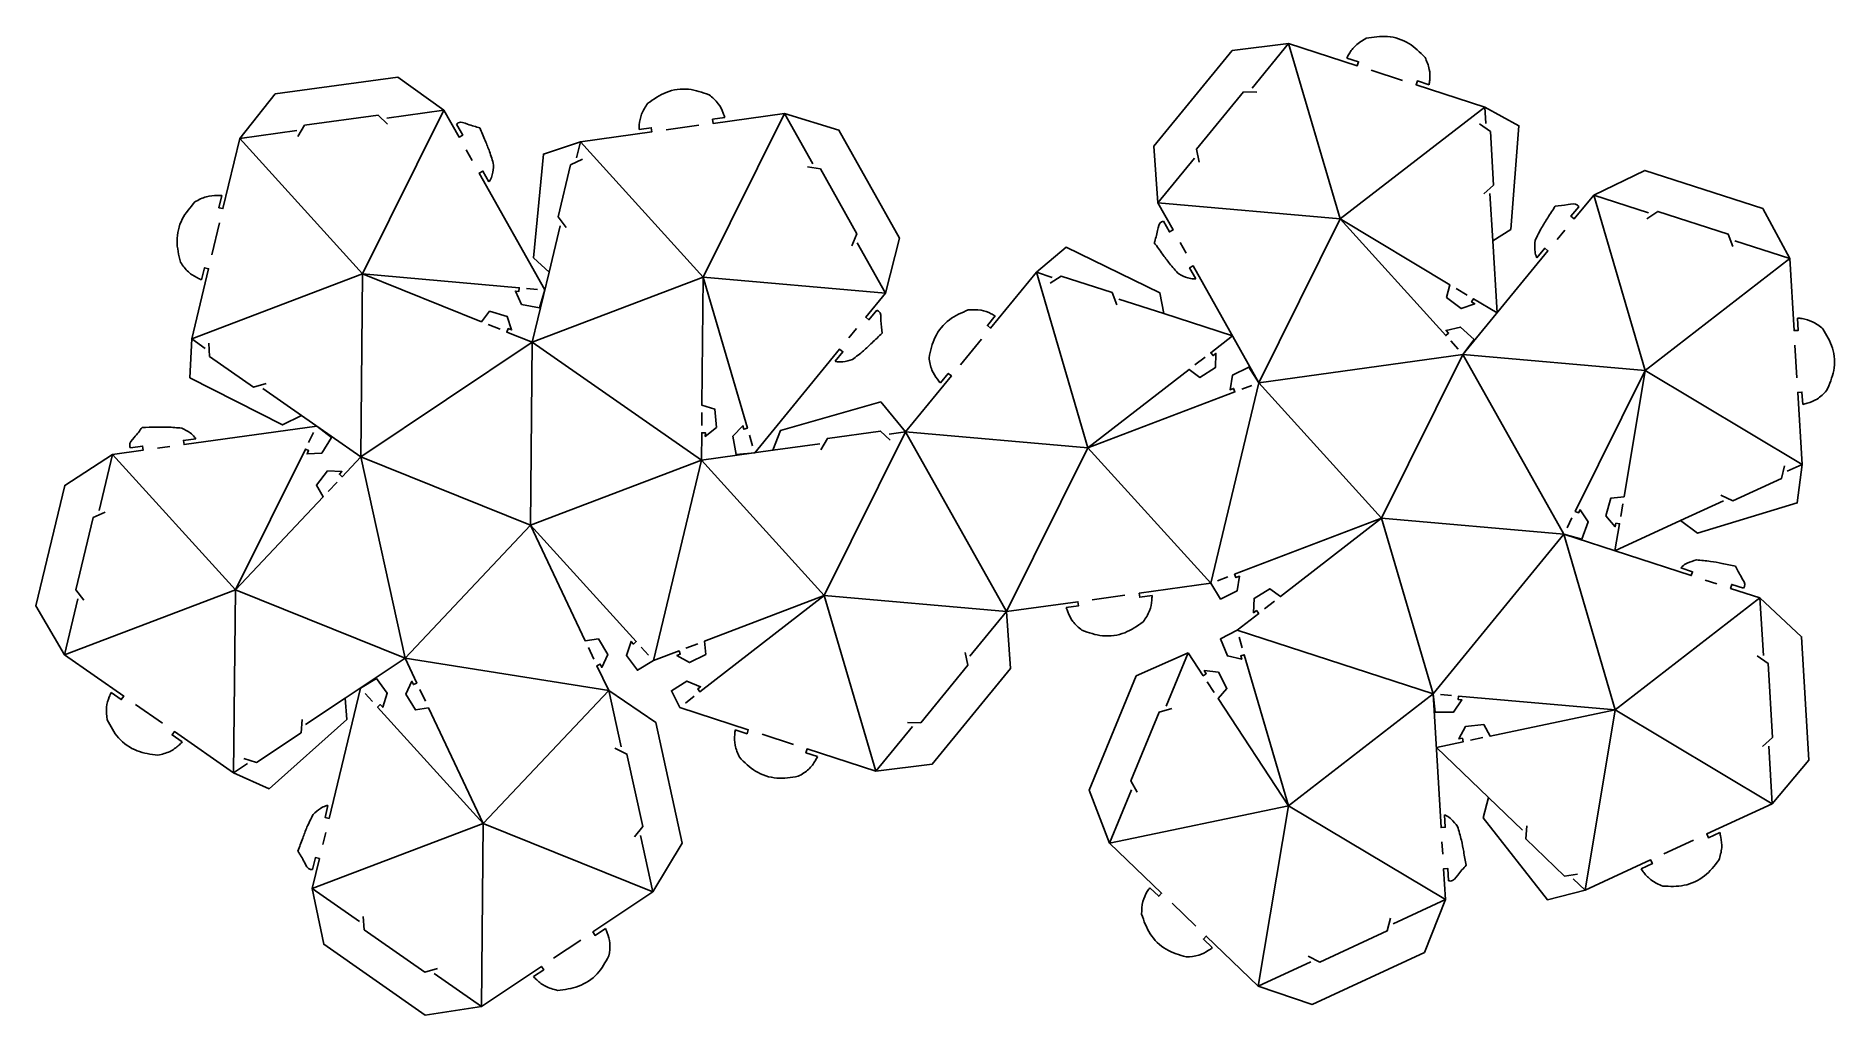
# Model space of a CAD drawing. Extents: x 19 to 265, y 187 to 321.
import ezdxf

# ---------------------------------------------------------------- set-up
doc = ezdxf.new("R2010")
doc.units = 0
doc.layers.get('0').update_dxf_attribs({"linetype": 'CONTINUOUS'})

msp = doc.modelspace()

# ---------------------------------------------------------------- linework, layer by layer
at = {"color": 5}
for points in [[(172.155496, 298.351964), (171.586361, 306.116565), (182.320509, 319.212929), (190.045738, 320.179238)], [(198.005466, 318.192861), (199.616294, 317.670777), (199.442268, 317.133834), (190.045766, 320.179329)], [(74.423386, 311.057883), (68.095673, 315.593629), (51.322997, 313.266824), (46.468927, 307.179876)], [(177.819583, 303.926893), (177.443827, 305.694496), (183.884316, 313.552315), (185.691289, 313.530895)], [(216.892911, 311.477914), (207.49641, 314.523409), (207.67044, 315.060352), (209.281268, 314.538267)], [(66.712476, 309.133407), (65.4004, 310.37601), (55.336793, 308.979927), (54.412515, 307.427084)], [(76.157751, 309.118332), (76.985921, 307.641342), (76.493593, 307.365285), (74.423168, 311.057759)], [(121.044442, 310.606458), (111.260374, 309.249154), (111.182813, 309.808244), (112.860082, 310.040924)], [(121.044245, 310.606346), (128.481932, 308.305591), (136.763619, 293.535721), (134.847056, 285.989896)], [(216.892942, 311.477916), (221.56895, 308.930391), (220.439581, 294.726551), (217.988391, 293.166287), (218.578247, 283.30618)], [(101.119198, 308.41216), (102.796467, 308.64484), (102.874027, 308.085751), (93.089959, 306.728447)], [(216.182615, 309.173617), (217.658611, 308.131013), (218.096792, 300.806362), (216.755619, 299.595227)], [(44.011802, 299.352409), (43.616987, 297.705744), (44.165876, 297.574139), (46.46895, 307.179689)], [(93.089984, 306.728264), (88.040865, 305.036658), (86.67187, 290.853854), (88.812855, 288.889417), (86.509784, 279.283884)], [(93.386902, 304.335307), (91.751475, 303.566542), (90.040621, 296.431003), (91.149633, 295.004218)], [(124.170539, 303.299656), (125.953472, 303.005139), (130.922485, 294.143217), (130.243775, 292.468418)], [(88.226, 286.441271), (79.254158, 302.441988), (79.746489, 302.718045), (80.574659, 301.241055)], [(258.649984, 290.739473), (254.93382, 297.580721), (238.825515, 302.801575), (231.802807, 299.440896)], [(172.905375, 295.86045), (173.733536, 294.383458), (174.225867, 294.659512), (172.155465, 298.35199)], [(229.756135, 297.834243), (228.682719, 296.524603), (229.119263, 296.166797), (231.802807, 299.440897)], [(213.912537, 277.613548), (215.430506, 279.666311), (213.56318, 281.352471), (211.592377, 280.916886), (211.928755, 280.546016), (211.557887, 280.209637), (197.093603, 296.157044)], [(197.093747, 296.157175), (212.132901, 287.161488), (211.663023, 285.400553), (213.682964, 283.90061), (215.528248, 284.547131), (215.098559, 284.80415), (215.355579, 285.233841), (218.578255, 283.306193)], [(250.871733, 292.370456), (250.232915, 294.060872), (240.567932, 297.193384), (239.058975, 296.199082)], [(155.511204, 288.85673), (159.588144, 292.282131), (172.402616, 286.052125), (172.961845, 283.200812), (182.358343, 280.155318)], [(213.912518, 277.613563), (225.541208, 291.80133), (225.104661, 292.159136), (224.031243, 290.849496)], [(258.650009, 290.739475), (259.239868, 280.879359), (259.803302, 280.913065), (259.702184, 282.603371)], [(39.888739, 279.735261), (42.191813, 289.340811), (41.642925, 289.472415), (41.248113, 287.82575)], [(88.225994, 286.441241), (87.507747, 283.991309), (85.035867, 284.460174), (84.191975, 286.293647), (84.69074, 286.24975), (84.734634, 286.748516), (63.287715, 288.636062)], [(63.287715, 288.636059), (79.543224, 282.089519), (80.66232, 283.528026), (83.07806, 282.825028), (83.678034, 280.964088), (83.213592, 281.151132), (83.026546, 280.686689), (86.509871, 279.283859)], [(109.908845, 288.184684), (109.739159, 270.661295), (111.486651, 270.143658), (111.712745, 267.637894), (110.198617, 266.400767), (110.203471, 266.901435), (109.702803, 266.906289), (109.666442, 263.151277)], [(116.956809, 264.162606), (114.41364, 263.938242), (113.949057, 266.410932), (115.348681, 267.865178), (115.489643, 267.384737), (115.970084, 267.525696), (109.908772, 288.184684)], [(149.886458, 282.884516), (148.813043, 281.574881), (149.249587, 281.217076), (155.51117, 288.856617)], [(157.397933, 287.355202), (158.90689, 288.349503), (165.887146, 286.087136), (166.525962, 284.396723)], [(185.958147, 273.735468), (176.986404, 289.736208), (176.494073, 289.460154), (177.322234, 287.983163)], [(133.673593, 283.667566), (132.600184, 282.357937), (132.163642, 282.71574), (134.847161, 285.989811)], [(39.88884, 279.735236), (39.623269, 274.416931), (52.330807, 267.971565), (54.94057, 269.249019), (63.045346, 263.602596)], [(42.225341, 279.139319), (42.344969, 277.336189), (48.365661, 273.141702), (50.098554, 273.654222)], [(116.957032, 264.162674), (128.585615, 278.350313), (129.022159, 277.99251), (127.948749, 276.682882)], [(162.559176, 264.834603), (176.418596, 275.559098), (177.887029, 274.47957), (180.020152, 275.813649), (180.090868, 277.767634), (179.694885, 277.46122), (179.388471, 277.857204), (182.358346, 280.15531)], [(185.958076, 273.735427), (184.600001, 275.897291), (182.349126, 274.773202), (182.036243, 272.779244), (182.504221, 272.957264), (182.682238, 272.489287), (162.559244, 264.834425)], [(137.620939, 267.029357), (143.882519, 274.668898), (143.445975, 275.026703), (142.37256, 273.717067)], [(227.715149, 252.997212), (230.180021, 252.332093), (231.069357, 254.685612), (229.945263, 256.361961), (229.722553, 255.91353), (229.274122, 256.13624), (238.850658, 275.418839)], [(238.850819, 275.41876), (235.95713, 258.135087), (234.146084, 257.930637), (233.485792, 255.50288), (234.760556, 254.020302), (234.843233, 254.51412), (235.337051, 254.431443), (234.716975, 250.727798)], [(137.620897, 267.029394), (134.204967, 271.114308), (120.499192, 267.218492), (119.450488, 264.508687), (109.666422, 263.151384)], [(260.410012, 270.771231), (260.308894, 272.461537), (259.745457, 272.427831), (260.335316, 262.567715)], [(57.00627, 267.809973), (38.835861, 265.289266), (38.758303, 265.848356), (40.43557, 266.081037)], [(57.006129, 267.810041), (59.025581, 266.248059), (57.687814, 264.117253), (55.67288, 263.999874), (55.89559, 264.448305), (55.447159, 264.671015), (45.870625, 245.388425)], [(135.500878, 265.880518), (134.188798, 267.123123), (126.920636, 266.114839), (125.996356, 264.561996)], [(22.471643, 236.487616), (18.573271, 243.226696), (22.521371, 259.693239), (29.051809, 263.931853)], [(31.490138, 264.840075), (33.167407, 265.072756), (33.244968, 264.513665), (29.051798, 263.931963)], [(45.870803, 245.388258), (57.893006, 258.13833), (56.961492, 259.704839), (58.496807, 261.698024), (60.448399, 261.578269), (60.104906, 261.21398), (60.469196, 260.87049), (63.045382, 263.602646)], [(260.335276, 262.567802), (259.667829, 257.284856), (246.029813, 253.158155), (243.683293, 254.871814), (234.716842, 250.727821)], [(257.930602, 262.389158), (257.497862, 260.634637), (250.837071, 257.556241), (249.220335, 258.363563)], [(25.137417, 243.974599), (24.028412, 245.401376), (26.397272, 255.281302), (28.032691, 256.050064)], [(103.086304, 235.707003), (100.895585, 234.395996), (99.399144, 236.418528), (100.024432, 238.33758), (100.360807, 237.966711), (100.731678, 238.303086), (86.267536, 254.250448)], [(86.267716, 254.250533), (93.757112, 238.407311), (95.555415, 238.703588), (96.851662, 236.547261), (96.028629, 234.773655), (95.814645, 235.226317), (95.361983, 235.012336), (96.966851, 231.617358)], [(179.377964, 246.291178), (180.736023, 244.129302), (182.986906, 245.25337), (183.299806, 247.247327), (182.831827, 247.069309), (182.653813, 247.537287), (202.776876, 255.191975)], [(202.776867, 255.192001), (188.917467, 244.467483), (187.449031, 245.547008), (185.315908, 244.212924), (185.245197, 242.258939), (185.64118, 242.565353), (185.947595, 242.16937), (182.977722, 239.87126)], [(227.715185, 252.997325), (245.165826, 247.341408), (245.339853, 247.87835), (243.729025, 248.400436)], [(171.348753, 244.607256), (169.671484, 244.374561), (169.59392, 244.933652), (179.377986, 246.291031)], [(126.485235, 244.607818), (110.105997, 238.37726), (110.261075, 236.561318), (108.010192, 235.43725), (106.306199, 236.396145), (106.774178, 236.574162), (106.59616, 237.04214), (103.086326, 235.70702)], [(106.685961, 229.287009), (105.549864, 231.573354), (107.682998, 232.907446), (109.547426, 232.134329), (109.151443, 231.827912), (109.457857, 231.431926), (126.485227, 244.607846)], [(252.320109, 245.615983), (250.70928, 246.138069), (250.535254, 245.601124), (254.562325, 244.295914)], [(254.56235, 244.295914), (260.252046, 238.981772), (261.263232, 222.078715), (256.247657, 216.124154)], [(151.423616, 242.412719), (151.992745, 234.648167), (141.258668, 221.551885), (133.533487, 220.585582)], [(151.423508, 242.412806), (161.207577, 243.770185), (161.28514, 243.211095), (159.607871, 242.978402)], [(182.9777, 239.871288), (180.716436, 238.686034), (181.661469, 236.354291), (183.624948, 235.886767), (183.483987, 236.367211), (183.96443, 236.508173), (190.025785, 215.849046)], [(28.864464, 231.345978), (30.253861, 230.378015), (30.576517, 230.841148), (22.471699, 236.487602)], [(145.759565, 236.837825), (146.135316, 235.070234), (139.694872, 227.212464), (137.887908, 227.233885)], [(165.52687, 210.696958), (162.724389, 217.960438), (169.186135, 233.61222), (176.29645, 236.78326)], [(190.025709, 215.849024), (180.415224, 230.502989), (181.606035, 231.88272), (180.442449, 234.113438), (178.499934, 234.336394), (178.774519, 233.917709), (178.355834, 233.643123), (176.296444, 236.783258)], [(45.628238, 220.354761), (50.483685, 218.16856), (61.118259, 227.651684), (60.880173, 230.547552), (69.092755, 236.035976)], [(79.792048, 213.402877), (72.302542, 229.246048), (70.504239, 228.949759), (69.207978, 231.106075), (70.031, 232.879687), (70.244987, 232.427025), (70.697649, 232.641012), (69.092755, 236.035976)], [(254.189083, 236.357263), (255.665083, 235.314658), (256.271793, 225.172824), (254.930619, 223.961688)], [(62.97328, 231.946564), (58.696135, 214.107656), (58.147246, 214.239259), (58.542058, 215.885927)], [(62.973111, 231.946409), (65.163844, 233.257433), (66.660305, 231.234893), (66.035016, 229.315824), (65.698635, 229.686695), (65.327767, 229.350315), (79.792071, 213.402885)], [(96.966913, 231.617372), (103.414045, 227.253025), (107.042433, 210.713014), (103.014224, 204.050687)], [(114.297782, 226.226543), (115.908627, 225.704463), (116.082654, 226.241411), (106.686059, 229.286882)], [(169.32494, 217.678035), (168.451409, 219.259967), (172.328456, 228.651036), (174.063556, 229.156007)], [(209.824876, 231.169987), (210.10416, 228.632262), (212.619937, 228.662164), (213.771107, 230.32005), (213.272342, 230.363947), (213.316239, 230.862712), (234.763177, 228.975165)], [(209.824901, 231.16999), (210.92035, 212.858346), (211.483787, 212.892051), (211.382666, 214.582357)], [(47.034964, 222.313194), (48.757606, 221.767218), (54.858381, 225.844333), (55.0129, 227.644806)], [(234.763158, 228.974948), (217.614125, 225.368269), (216.763484, 226.980125), (214.262101, 226.709872), (213.346312, 224.982333), (213.836284, 225.085381), (213.939332, 224.595409), (210.264539, 223.822549)], [(45.62832, 220.354879), (37.523502, 226.001333), (37.200848, 225.538201), (38.590245, 224.570235)], [(97.83316, 223.71728), (99.453387, 222.91698), (101.630418, 212.992971), (100.493977, 211.587939)], [(133.53347, 220.585537), (124.136875, 223.631008), (123.962849, 223.09406), (125.573694, 222.571977)], [(230.629452, 204.284028), (225.466749, 202.979512), (216.651981, 214.174452), (217.392225, 216.98424), (210.264485, 223.822814)], [(256.247756, 216.123939), (247.281344, 211.979963), (247.518143, 211.467597), (249.055241, 212.177993)], [(229.586417, 206.458079), (227.794879, 206.221382), (222.49999, 211.301467), (222.662329, 213.101266)], [(171.042101, 204.623341), (172.263999, 203.451013), (172.654773, 203.858313), (165.527036, 210.696888)], [(56.436387, 207.103696), (56.831202, 208.750364), (57.38009, 208.618761), (56.393057, 204.50209)], [(211.921965, 205.567394), (211.820847, 207.257699), (211.257413, 207.223994), (211.510208, 202.998229)], [(238.295547, 207.20522), (239.832645, 207.915619), (239.595846, 208.427985), (230.629435, 204.284008)], [(79.54969, 188.36941), (71.853182, 187.196201), (57.959269, 196.875794), (56.39317, 204.502062)], [(103.014232, 204.050676), (94.801659, 198.562255), (95.115281, 198.092964), (96.523152, 199.033837)], [(211.510307, 202.998015), (208.636229, 195.762548), (193.265236, 188.658589), (185.891986, 191.158084)], [(73.549843, 193.581247), (71.816951, 193.068729), (63.480603, 198.876484), (63.360975, 200.679616)], [(203.981979, 200.451383), (203.549242, 198.696869), (194.326645, 194.434495), (192.709916, 195.241814)], [(185.892003, 191.158101), (178.764263, 197.996676), (178.37349, 197.589378), (179.595388, 196.41705)], [(86.668062, 192.447733), (88.075934, 193.388605), (87.762309, 193.857895), (79.549732, 188.369475)]]:
    msp.add_lwpolyline(points, dxfattribs=at)
at = {"color": 1}
for points in [[(190.045738, 320.179238), (185.036471, 314.067601)], [(190.045659, 320.179238), (197.093877, 296.157047), (216.892894, 311.478045)], [(205.617109, 315.132508), (201.321566, 316.524735)], [(63.287806, 288.636107), (74.423448, 311.057816)], [(74.423386, 311.057883), (66.596136, 309.972041)], [(109.908659, 288.184552), (121.044301, 310.606543)], [(121.044245, 310.606346), (124.909032, 303.71374)], [(216.892942, 311.477916), (217.027766, 309.224177)], [(46.468927, 307.179876), (54.296175, 308.265718)], [(109.30356, 308.977693), (104.83084, 308.357211)], [(46.469054, 307.1798), (63.287806, 288.636107)], [(78.287959, 304.165142), (77.459789, 305.642131)], [(93.089984, 306.728264), (92.563569, 304.532714)], [(93.089908, 306.728245), (109.908659, 288.184552)], [(172.155496, 298.351964), (177.164763, 304.463601)], [(172.155592, 298.351889), (197.093877, 296.157047)], [(217.988391, 293.166287), (217.60077, 299.645786)], [(231.802694, 299.440985), (238.850912, 275.418794)], [(231.802807, 299.440896), (239.320016, 297.004498)], [(42.652428, 291.261921), (43.705261, 295.653029)], [(185.957952, 273.735338), (197.093877, 296.157047)], [(88.812855, 288.889417), (90.3263, 295.201624)], [(226.793527, 293.329243), (227.866945, 294.638883)], [(258.649984, 290.739473), (251.132775, 293.175871)], [(134.847056, 285.989896), (130.982268, 292.882503)], [(176.020216, 291.459364), (175.192055, 292.936355)], [(238.850912, 275.418794), (258.64993, 290.739509)], [(39.888761, 279.7351), (63.287806, 288.636107)], [(63.045377, 263.602714), (63.287806, 288.636107)], [(86.509897, 279.283827), (109.908659, 288.184552)], [(109.908659, 288.184552), (134.846943, 285.989992)], [(155.511204, 288.85673), (157.658977, 288.160617)], [(155.511254, 288.856523), (162.55919, 264.834614), (179.377941, 246.291203)], [(87.228463, 286.529033), (85.732166, 286.660723)], [(212.992281, 286.647449), (214.496198, 285.74788)], [(172.961845, 283.200812), (166.787003, 285.202137)], [(80.472111, 281.715431), (82.097663, 281.060777)], [(129.837925, 279.878212), (130.911332, 281.18784)], [(39.88884, 279.735236), (41.741361, 278.444624)], [(63.045377, 263.602714), (86.509897, 279.283827)], [(86.267468, 254.250434), (86.509897, 279.283827)], [(86.509897, 279.283827), (109.666512, 263.151158)], [(145.134835, 276.196806), (147.997271, 279.689168)], [(213.239779, 278.355288), (212.230643, 279.467898)], [(259.357836, 278.907336), (259.627486, 274.399854)], [(177.210562, 276.171926), (178.596504, 277.244376)], [(185.957952, 273.735338), (213.912628, 277.613636)], [(202.776986, 255.191927), (213.912628, 277.613636)], [(213.912628, 277.613636), (227.71527, 252.997085)], [(213.912628, 277.613636), (238.850912, 275.418794)], [(179.377941, 246.291203), (185.957952, 273.735338)], [(185.022123, 273.379387), (183.618192, 272.845327)], [(185.957952, 273.735338), (202.776986, 255.191927)], [(238.850912, 275.418794), (260.335361, 262.567805)], [(54.94057, 269.249019), (49.614574, 272.959527)], [(109.729462, 269.659959), (109.7125, 267.907619)], [(56.560709, 266.913178), (55.892579, 265.567881)], [(116.674889, 265.123488), (116.252004, 266.564814)], [(126.485263, 244.607747), (137.620906, 267.029456)], [(137.620897, 267.029394), (135.384537, 266.719153)], [(137.620906, 267.029456), (151.423548, 242.412905)], [(137.620906, 267.029456), (162.55919, 264.834614)], [(29.051809, 263.931853), (27.209363, 256.247467)], [(29.05171, 263.931785), (45.870743, 245.388374)], [(36.879047, 265.017807), (35.201781, 264.785126)], [(63.045377, 263.602714), (69.092834, 236.036094)], [(63.045377, 263.602714), (86.267468, 254.250434)], [(119.450488, 264.508687), (125.880018, 265.40063)], [(151.423548, 242.412905), (162.55919, 264.834614)], [(86.267468, 254.250434), (109.666512, 263.151158)], [(103.086219, 235.707023), (109.666512, 263.151158), (126.485263, 244.607747)], [(260.335276, 262.567802), (258.285801, 261.620605)], [(58.579992, 258.866907), (59.78221, 260.141913)], [(235.791776, 257.147448), (235.502405, 255.419082)], [(243.683293, 254.871814), (249.575534, 257.59501)], [(69.092834, 236.036094), (86.267468, 254.250434)], [(202.776986, 255.191927), (209.824921, 231.170018)], [(202.776986, 255.191927), (227.71527, 252.997085)], [(228.160569, 253.894078), (228.828699, 255.239375)], [(209.824921, 231.170018), (227.71527, 252.997085)], [(227.71527, 252.997085), (234.763206, 228.974894)], [(180.313923, 246.647209), (181.717857, 247.181256)], [(247.045124, 246.732308), (248.655953, 246.210225)], [(22.471643, 236.487616), (24.31409, 244.172002)], [(22.471699, 236.48765), (45.870743, 245.388374)], [(45.628314, 220.354698), (45.870743, 245.388374), (69.092834, 236.036094)], [(126.485263, 244.607747), (133.533481, 220.585556)], [(126.485263, 244.607747), (151.423548, 242.412905)], [(163.16439, 244.04166), (167.637107, 244.662177)], [(188.125501, 243.854651), (186.739561, 242.782201)], [(234.763206, 228.974894), (254.562223, 244.295892)], [(254.56235, 244.295914), (255.034237, 236.40782)], [(151.423616, 242.412719), (146.41438, 236.30112)], [(182.977686, 239.871212), (209.824921, 231.170018)], [(183.259623, 238.910398), (183.682507, 237.469063)], [(94.185077, 237.501984), (94.934016, 235.917662)], [(102.413554, 236.448742), (101.404428, 237.561347)], [(109.170041, 238.021228), (107.532116, 237.398172)], [(176.29645, 236.78326), (173.280967, 229.479095)], [(69.092834, 236.036094), (96.966794, 231.617341)], [(71.874572, 230.151371), (71.125619, 231.735688)], [(79.549732, 188.369607), (79.792161, 213.403001), (96.966794, 231.617341)], [(96.966913, 231.617372), (98.660162, 223.898701)], [(179.866053, 231.340357), (178.905004, 232.805753)], [(35.902539, 227.130623), (32.19748, 229.711858)], [(60.880173, 230.547552), (55.483337, 226.940871)], [(63.645869, 231.204667), (64.655009, 230.092057)], [(107.477933, 229.899844), (108.665888, 230.819095)], [(190.025621, 215.849021), (209.824921, 231.170018)], [(210.822407, 231.082197), (212.318707, 230.950506)], [(133.533487, 220.585582), (138.542722, 226.69718)], [(230.629497, 204.284118), (234.763206, 228.974894)], [(234.763206, 228.974894), (256.247654, 216.124187)], [(122.257558, 224.240103), (117.961972, 225.632316)], [(216.634181, 225.162173), (214.919278, 224.801505)], [(256.247657, 216.124154), (255.77577, 224.012248)], [(45.628238, 220.354761), (47.5054, 221.609258)], [(165.52687, 210.696958), (168.542352, 218.001123)], [(217.392225, 216.98424), (222.076165, 212.490317)], [(165.527039, 210.696772), (190.025621, 215.849021)], [(185.891912, 191.157963), (190.025621, 215.849021)], [(190.025621, 215.849021), (211.51007, 202.998314)], [(56.393117, 204.501994), (79.792161, 213.403001)], [(58.23552, 212.186541), (57.840705, 210.539873)], [(79.792161, 213.403001), (103.014252, 204.050721)], [(103.014224, 204.050687), (101.320978, 211.769357)], [(211.038321, 210.886324), (211.139442, 209.196016)], [(245.488062, 211.151167), (241.389129, 209.256778)], [(56.39317, 204.502062), (62.876994, 199.98492)], [(230.629452, 204.284028), (229.000253, 205.84713)], [(177.338716, 199.364392), (174.080322, 202.490599)], [(211.510307, 202.998015), (204.337178, 199.682835)], [(93.159143, 197.464571), (89.404822, 194.955579)], [(79.54969, 188.36941), (73.065863, 192.886551)], [(185.891986, 191.158084), (193.065115, 194.473264)]]:
    msp.add_lwpolyline(points, dxfattribs=at)
at = {"color": 5}
for points, knots in [([(200.660466, 320.892434), (200.151978, 320.597972), (199.215356, 320.055581), (198.441435, 318.996613), (198.106961, 318.379977), (198.005466, 318.192861)], [0, 0, 0, 0, 1.743676, 3.211813, 3.851389, 3.851389, 3.851389, 3.851389]), ([(208.714608, 318.28201), (208.021573, 318.978951), (206.600052, 320.408484), (203.620384, 321.374223), (201.630564, 321.050338), (200.660466, 320.892434)], [0, 0, 0, 0, 2.923519, 5.996585, 8.920103, 8.920103, 8.920103, 8.920103]), ([(209.281268, 314.538267), (209.308831, 314.749345), (209.399665, 315.444947), (209.394072, 316.756562), (208.95369, 317.745254), (208.714608, 318.28201)], [0, 0, 0, 0, 0.639577, 2.107713, 3.851388, 3.851388, 3.851388, 3.851388]), ([(110.717451, 313.162782), (109.789846, 313.487716), (107.887184, 314.154205), (104.784616, 313.723799), (103.135231, 312.564548), (102.331105, 311.999378)], [0, 0, 0, 0, 2.923533, 5.996617, 8.920151, 8.920151, 8.920151, 8.920151]), ([(112.860082, 310.040924), (112.792833, 310.242893), (112.571213, 310.908478), (111.994168, 312.086358), (111.166687, 312.784023), (110.717451, 313.162782)], [0, 0, 0, 0, 0.63958, 2.107724, 3.851409, 3.851409, 3.851409, 3.851409]), ([(102.331105, 311.999378), (102.001938, 311.512635), (101.395619, 310.616065), (101.160999, 309.325586), (101.128929, 308.624808), (101.119198, 308.41216)], [0, 0, 0, 0, 1.743684, 3.211828, 3.851408, 3.851408, 3.851408, 3.851408]), ([(79.339434, 308.637432), (78.800997, 308.778135), (77.869073, 309.021664), (76.619926, 309.560062), (76.22908, 309.186505), (76.157751, 309.118332)], [0, 0, 0, 0, 1.75934, 3.045058, 3.332078, 3.332078, 3.332078, 3.332078]), ([(81.223477, 303.546214), (81.045707, 304.166933), (80.721566, 305.298742), (80.036034, 306.977095), (79.585004, 308.05212), (79.339434, 308.637432)], [0, 0, 0, 0, 1.935349, 3.528889, 5.43351, 5.43351, 5.43351, 5.43351]), ([(80.574659, 301.241055), (80.628994, 301.317285), (80.838922, 301.611802), (81.123787, 302.385071), (81.185111, 303.099345), (81.223477, 303.546214)], [0, 0, 0, 0, 0.280474, 1.083629, 2.425807, 2.425807, 2.425807, 2.425807]), ([(38.349592, 290.262041), (38.116477, 291.216869), (37.638322, 293.175367), (38.368637, 296.221326), (39.682909, 297.750063), (40.323657, 298.495369)], [0, 0, 0, 0, 2.92354, 5.99663, 8.920171, 8.920171, 8.920171, 8.920171]), ([(40.323657, 298.495369), (40.840127, 298.775604), (41.791452, 299.29179), (43.098642, 299.399704), (43.799216, 299.36342), (44.011802, 299.352409)], [0, 0, 0, 0, 1.743689, 3.211836, 3.851418, 3.851418, 3.851418, 3.851418]), ([(226.539354, 297.916455), (227.094092, 297.960951), (228.054229, 298.037964), (229.378218, 298.34991), (229.69781, 297.913826), (229.756135, 297.834243)], [0, 0, 0, 0, 1.759346, 3.045068, 3.332089, 3.332089, 3.332089, 3.332089]), ([(171.656076, 292.895052), (171.816884, 293.427829), (172.09521, 294.349957), (172.287424, 295.696541), (172.810005, 295.835153), (172.905375, 295.86045)], [0, 0, 0, 0, 1.759337, 3.045053, 3.332072, 3.332072, 3.332072, 3.332072]), ([(223.79502, 293.232553), (224.078474, 293.812682), (224.59532, 294.870482), (225.563462, 296.403304), (226.195327, 297.38303), (226.539354, 297.916455)], [0, 0, 0, 0, 1.935356, 3.528901, 5.433528, 5.433528, 5.433528, 5.433528]), ([(224.031243, 290.849496), (223.991057, 290.934044), (223.835796, 291.260701), (223.69037, 292.071842), (223.754745, 292.78585), (223.79502, 293.232553)], [0, 0, 0, 0, 0.280475, 1.083633, 2.425816, 2.425816, 2.425816, 2.425816]), ([(175.017083, 288.631993), (174.580223, 289.107435), (173.783658, 289.974351), (172.709295, 291.434678), (172.027363, 292.380232), (171.656076, 292.895052)], [0, 0, 0, 0, 1.935347, 3.528885, 5.433503, 5.433503, 5.433503, 5.433503]), ([(41.248113, 287.82575), (41.053647, 287.912336), (40.412789, 288.197681), (39.296656, 288.886622), (38.682833, 289.778075), (38.349592, 290.262041)], [0, 0, 0, 0, 0.639582, 2.107729, 3.851419, 3.851419, 3.851419, 3.851419]), ([(177.322234, 287.983163), (177.228855, 287.976567), (176.868078, 287.951082), (176.059749, 288.111384), (175.418356, 288.431635), (175.017083, 288.631993)], [0, 0, 0, 0, 0.280474, 1.083628, 2.425803, 2.425803, 2.425803, 2.425803]), ([(134.385725, 280.529555), (134.320448, 281.082227), (134.207466, 282.03879), (134.253412, 283.398241), (133.763078, 283.626), (133.673593, 283.667566)], [0, 0, 0, 0, 1.759329, 3.04504, 3.332057, 3.332057, 3.332057, 3.332057]), ([(140.826704, 277.17353), (141.033335, 278.134434), (141.457167, 280.105393), (143.442739, 282.527923), (145.292135, 283.330451), (146.193772, 283.721708)], [0, 0, 0, 0, 2.923529, 5.996607, 8.920136, 8.920136, 8.920136, 8.920136]), ([(146.193772, 283.721708), (146.78075, 283.748652), (147.861951, 283.79828), (149.08534, 283.325313), (149.699956, 282.987135), (149.886458, 282.884516)], [0, 0, 0, 0, 1.743681, 3.211823, 3.851403, 3.851403, 3.851403, 3.851403]), ([(259.702184, 282.603371), (259.913425, 282.577079), (260.609563, 282.490436), (261.877801, 282.155855), (262.724334, 281.481439), (263.183912, 281.115302)], [0, 0, 0, 0, 0.639578, 2.107718, 3.851397, 3.851397, 3.851397, 3.851397]), ([(263.183912, 281.115302), (263.684624, 280.269538), (264.711662, 278.534745), (264.898708, 275.408062), (264.085815, 273.5632), (263.689505, 272.663774)], [0, 0, 0, 0, 2.923527, 5.996603, 8.92013, 8.92013, 8.92013, 8.92013]), ([(130.331786, 276.919103), (130.844973, 277.310929), (131.78071, 278.025381), (133.093623, 279.275599), (133.930225, 280.087503), (134.385725, 280.529555)], [0, 0, 0, 0, 1.935339, 3.52887, 5.433479, 5.433479, 5.433479, 5.433479]), ([(127.948749, 276.682882), (128.039541, 276.660077), (128.390319, 276.571969), (129.214218, 276.588618), (129.901687, 276.791915), (130.331786, 276.919103)], [0, 0, 0, 0, 0.280472, 1.083623, 2.425794, 2.425794, 2.425794, 2.425794]), ([(142.37256, 273.717067), (142.235323, 273.879794), (141.783063, 274.416056), (141.079122, 275.522783), (140.915522, 276.592686), (140.826704, 277.17353)], [0, 0, 0, 0, 0.639579, 2.10772, 3.851401, 3.851401, 3.851401, 3.851401]), ([(263.689505, 272.663774), (263.276854, 272.245458), (262.516761, 271.474929), (261.297455, 270.991537), (260.616611, 270.822519), (260.410012, 270.771231)], [0, 0, 0, 0, 1.743681, 3.211821, 3.851399, 3.851399, 3.851399, 3.851399]), ([(33.09793, 267.627437), (32.770606, 267.177358), (32.204074, 266.398364), (31.247314, 265.431486), (31.452663, 264.931348), (31.490138, 264.840075)], [0, 0, 0, 0, 1.759341, 3.04506, 3.332079, 3.332079, 3.332079, 3.332079]), ([(38.525622, 267.525626), (37.882814, 267.586396), (36.710728, 267.697204), (34.897959, 267.670758), (33.732487, 267.642709), (33.09793, 267.627437)], [0, 0, 0, 0, 1.935353, 3.528895, 5.433518, 5.433518, 5.433518, 5.433518]), ([(40.43557, 266.081037), (40.384397, 266.159425), (40.186688, 266.46228), (39.5705, 267.009462), (38.927746, 267.326978), (38.525622, 267.525626)], [0, 0, 0, 0, 0.280474, 1.08363, 2.42581, 2.42581, 2.42581, 2.42581]), ([(243.729025, 248.400436), (243.793103, 248.468679), (244.040674, 248.732341), (244.742967, 249.163471), (245.431299, 249.363829), (245.861939, 249.489179)], [0, 0, 0, 0, 0.280473, 1.083625, 2.425799, 2.425799, 2.425799, 2.425799]), ([(245.861939, 249.489179), (246.505475, 249.43673), (247.678891, 249.341095), (249.459161, 248.998404), (250.601808, 248.767204), (251.223938, 248.641324)], [0, 0, 0, 0, 1.935342, 3.528876, 5.43349, 5.43349, 5.43349, 5.43349]), ([(251.223938, 248.641324), (251.467609, 248.140991), (251.889354, 247.275017), (252.662508, 246.155883), (252.372952, 245.699307), (252.320109, 245.615983)], [0, 0, 0, 0, 1.759331, 3.045044, 3.332063, 3.332063, 3.332063, 3.332063]), ([(170.136871, 241.020026), (170.466035, 241.506772), (171.072349, 242.403347), (171.306959, 243.693829), (171.339023, 244.394608), (171.348753, 244.607256)], [0, 0, 0, 0, 1.743687, 3.211831, 3.851412, 3.851412, 3.851412, 3.851412]), ([(159.607871, 242.978402), (159.675122, 242.776434), (159.896747, 242.11085), (160.473801, 240.932973), (161.301289, 240.235314), (161.750527, 239.856559)], [0, 0, 0, 0, 0.639581, 2.107726, 3.851412, 3.851412, 3.851412, 3.851412]), ([(161.750527, 239.856559), (162.678136, 239.531631), (164.580805, 238.865155), (167.683372, 239.295585), (169.332749, 240.454849), (170.136871, 241.020026)], [0, 0, 0, 0, 2.923536, 5.996622, 8.920158, 8.920158, 8.920158, 8.920158]), ([(28.317935, 227.599222), (28.245276, 228.18231), (28.11144, 229.256345), (28.487515, 230.512909), (28.776709, 231.152037), (28.864464, 231.345978)], [0, 0, 0, 0, 1.743686, 3.211831, 3.851411, 3.851411, 3.851411, 3.851411]), ([(35.264923, 222.759404), (34.290824, 222.890434), (32.292798, 223.159196), (29.722727, 224.949709), (28.778348, 226.730858), (28.317935, 227.599222)], [0, 0, 0, 0, 2.923538, 5.996625, 8.920161, 8.920161, 8.920161, 8.920161]), ([(38.590245, 224.570235), (38.438722, 224.42072), (37.939379, 223.927997), (36.890947, 223.13985), (35.837068, 222.893271), (35.264923, 222.759404)], [0, 0, 0, 0, 0.639581, 2.107726, 3.851411, 3.851411, 3.851411, 3.851411]), ([(114.864464, 222.482773), (114.625378, 223.019532), (114.184986, 224.00823), (114.179388, 225.319856), (114.270219, 226.015464), (114.297782, 226.226543)], [0, 0, 0, 0, 1.74369, 3.211838, 3.851421, 3.851421, 3.851421, 3.851421]), ([(122.918688, 219.872369), (121.948583, 219.714459), (119.958748, 219.390562), (116.979049, 220.356292), (115.557509, 221.78583), (114.864464, 222.482773)], [0, 0, 0, 0, 2.923542, 5.996635, 8.920177, 8.920177, 8.920177, 8.920177]), ([(125.573694, 222.571977), (125.472199, 222.38486), (125.137725, 221.768217), (124.363804, 220.709238), (123.427178, 220.166836), (122.918688, 219.872369)], [0, 0, 0, 0, 0.639582, 2.107729, 3.851419, 3.851419, 3.851419, 3.851419]), ([(56.500576, 214.634074), (56.20964, 214.057659), (55.679151, 213.006631), (55.042897, 211.308974), (54.644119, 210.213484), (54.426999, 209.617029)], [0, 0, 0, 0, 1.93536, 3.52891, 5.433541, 5.433541, 5.433541, 5.433541]), ([(58.542058, 215.885927), (58.450409, 215.866854), (58.096318, 215.793163), (57.362149, 215.418867), (56.832155, 214.936104), (56.500576, 214.634074)], [0, 0, 0, 0, 0.280475, 1.083634, 2.425821, 2.425821, 2.425821, 2.425821]), ([(211.382666, 214.582357), (211.469575, 214.547568), (211.80535, 214.413162), (212.46285, 213.916384), (212.900368, 213.348471), (213.174092, 212.993169)], [0, 0, 0, 0, 0.280474, 1.083629, 2.425807, 2.425807, 2.425807, 2.425807]), ([(213.174092, 212.993169), (213.359871, 212.374801), (213.698619, 211.247278), (214.028558, 209.464596), (214.229854, 208.316299), (214.339452, 207.691094)], [0, 0, 0, 0, 1.935347, 3.528886, 5.433505, 5.433505, 5.433505, 5.433505]), ([(249.055241, 212.177993), (249.107771, 211.971707), (249.280884, 211.291895), (249.431696, 209.988968), (249.112321, 208.954828), (248.938934, 208.393398)], [0, 0, 0, 0, 0.639576, 2.107711, 3.851385, 3.851385, 3.851385, 3.851385]), ([(54.426999, 209.617029), (54.726771, 209.148146), (55.245615, 208.336604), (55.797149, 207.093193), (56.337732, 207.102075), (56.436387, 207.103696)], [0, 0, 0, 0, 1.759349, 3.045075, 3.332096, 3.332096, 3.332096, 3.332096]), ([(214.339452, 207.691094), (213.962391, 207.281783), (213.309774, 206.573349), (212.549537, 205.445396), (212.018819, 205.548566), (211.921965, 205.567394)], [0, 0, 0, 0, 1.759337, 3.045054, 3.332074, 3.332074, 3.332074, 3.332074]), ([(241.253436, 204.84142), (240.713472, 205.073162), (239.71887, 205.500025), (238.824225, 206.459176), (238.418625, 207.031539), (238.295547, 207.20522)], [0, 0, 0, 0, 1.743673, 3.211806, 3.851382, 3.851382, 3.851382, 3.851382]), ([(248.938934, 208.393398), (248.333928, 207.618808), (247.092967, 206.030004), (244.24968, 204.715932), (242.23544, 204.800292), (241.253436, 204.84142)], [0, 0, 0, 0, 2.923517, 5.996581, 8.920097, 8.920097, 8.920097, 8.920097]), ([(169.919345, 201.007217), (169.938282, 201.59451), (169.973162, 202.676292), (170.540141, 203.859054), (170.925244, 204.445413), (171.042101, 204.623341)], [0, 0, 0, 0, 1.74369, 3.211837, 3.851419, 3.851419, 3.851419, 3.851419]), ([(176.028833, 195.145582), (175.086977, 195.426556), (173.155086, 196.002877), (170.894853, 198.171417), (170.239063, 200.077798), (169.919345, 201.007217)], [0, 0, 0, 0, 2.92354, 5.996629, 8.920169, 8.920169, 8.920169, 8.920169]), ([(96.523152, 199.033837), (96.607135, 198.838234), (96.883897, 198.19363), (97.235567, 196.930028), (97.080961, 195.858793), (96.997026, 195.277225)], [0, 0, 0, 0, 0.639576, 2.107711, 3.851386, 3.851386, 3.851386, 3.851386]), ([(96.997026, 195.277225), (96.519888, 194.417945), (95.541205, 192.655429), (92.936964, 190.91503), (90.934122, 190.685008), (89.957676, 190.572865)], [0, 0, 0, 0, 2.923516, 5.996581, 8.920099, 8.920099, 8.920099, 8.920099]), ([(179.595388, 196.41705), (179.422449, 196.292928), (178.852532, 195.883885), (177.694251, 195.268436), (176.614839, 195.188811), (176.028833, 195.145582)], [0, 0, 0, 0, 0.639582, 2.10773, 3.85142, 3.85142, 3.85142, 3.85142]), ([(89.957676, 190.572865), (89.388233, 190.717784), (88.339333, 190.984722), (87.306366, 191.793017), (86.816661, 192.295313), (86.668062, 192.447733)], [0, 0, 0, 0, 1.743674, 3.211809, 3.851385, 3.851385, 3.851385, 3.851385])]:
    msp.add_open_spline(points, degree=3, knots=knots, dxfattribs=at)

doc.saveas('drawing.dxf')
